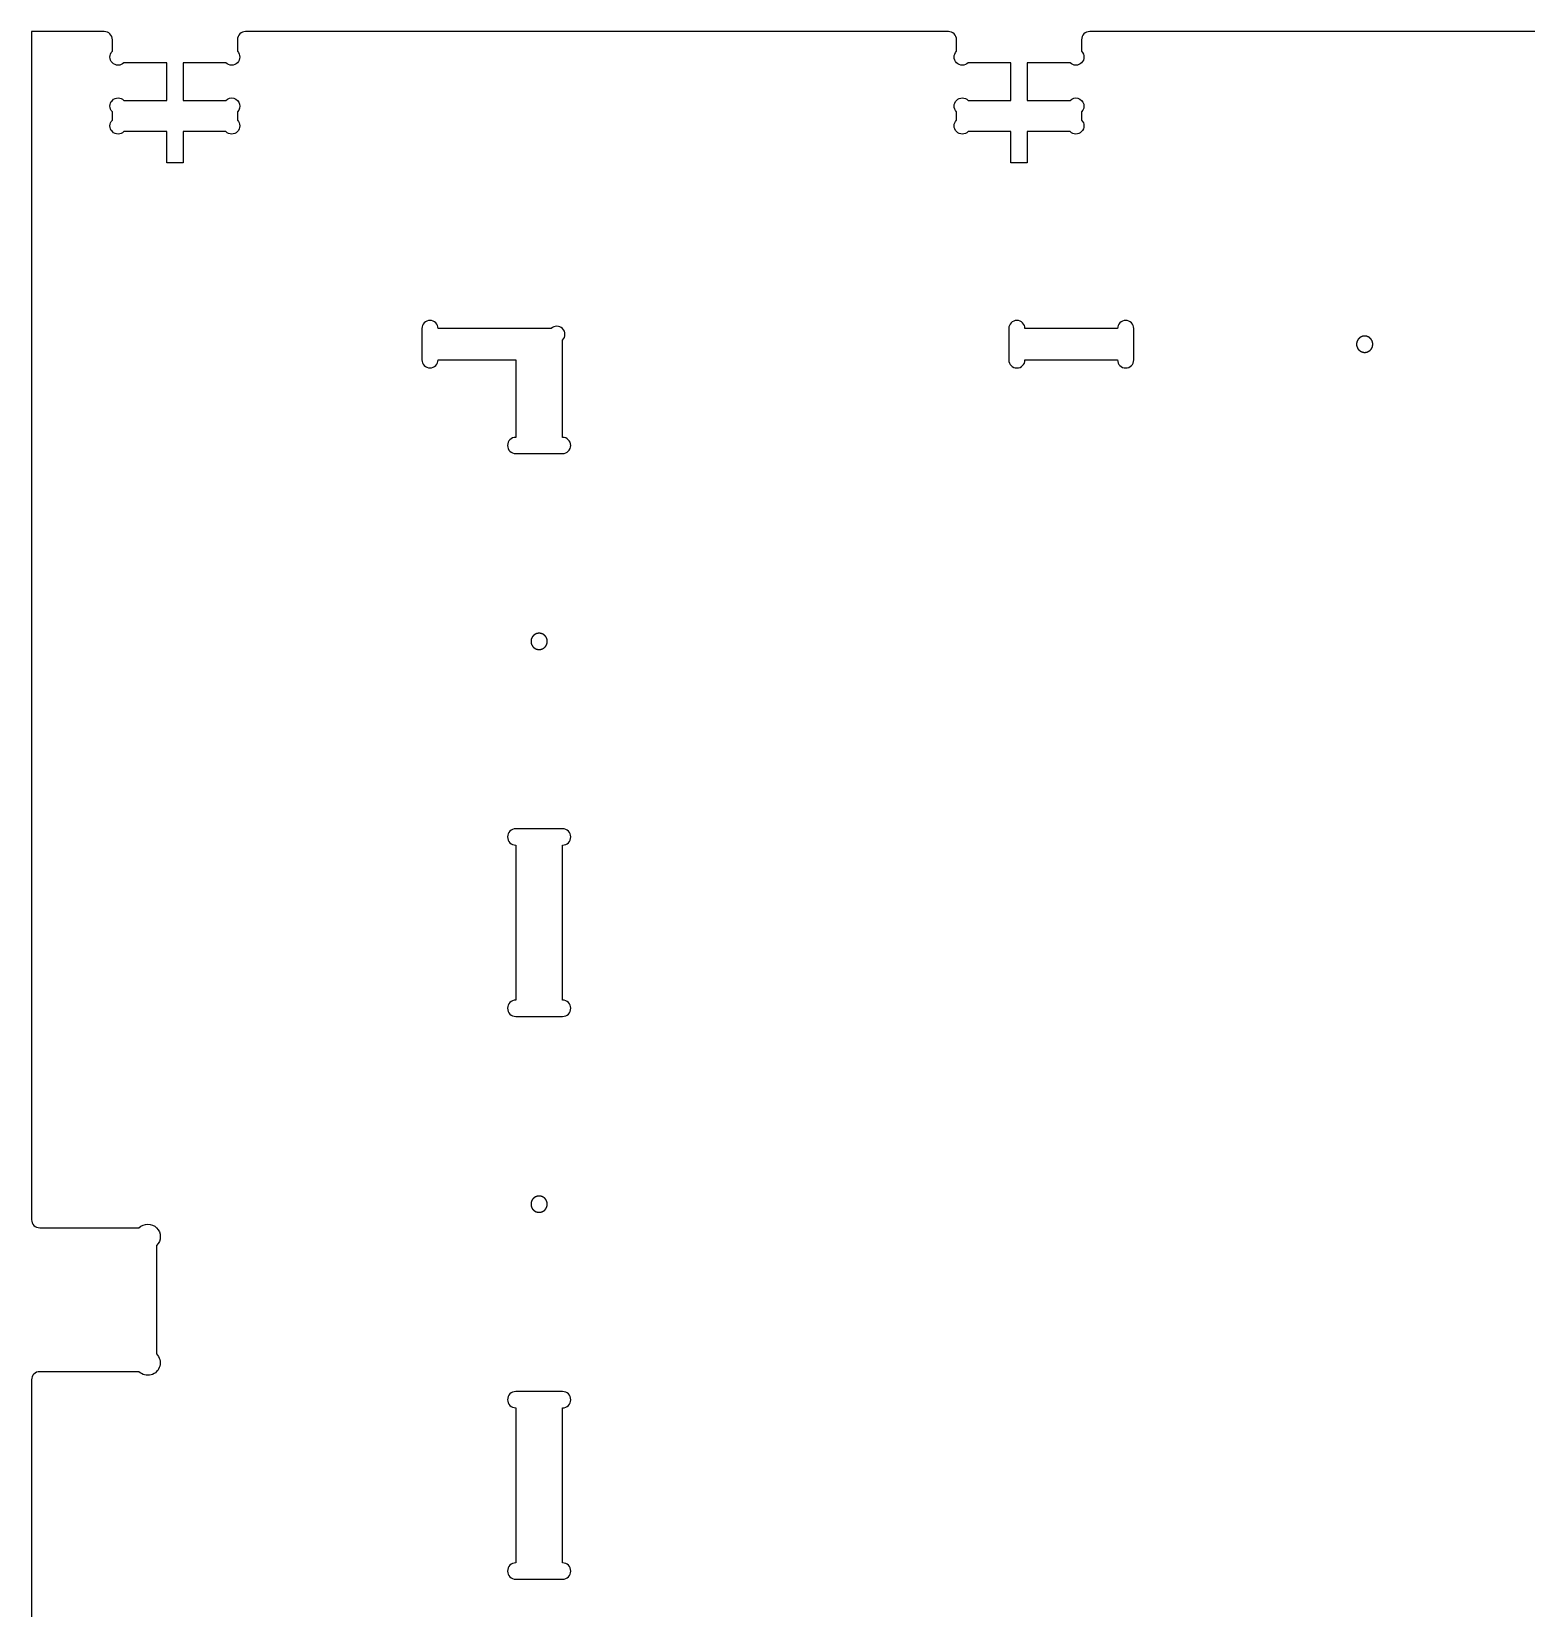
# Model space of a CAD drawing. Extents: x 2 to 157, y -41 to 47.
# Drawn here: x 1.72 to 25.63, y 22.18 to 47.39 of the extents above; entities that cross this region are included whole.
import ezdxf

# ---------------------------------------------------------------- set-up
doc = ezdxf.new("R2010")
doc.units = 0
for name, color, linetype in [('CENTER_DOOR_OPTION', 30, 'CONTINUOUS'), ('SCREW_LOCATION_MARKERS', 1, 'CONTINUOUS'), ('SOLID_ENDWALL', 18, 'CONTINUOUS')]:
    doc.layers.add(name, color=color, linetype=linetype)

msp = doc.modelspace()

# ---------------------------------------------------------------- linework, layer by layer
at = {"layer": 'CENTER_DOOR_OPTION'}
msp.add_lwpolyline([(31.384, 47.389), (18.644, 47.389, 0.414211), (18.514, 47.259), (18.514, 47.073, -1), (18.33, 46.889), (17.644, 46.889), (17.644, 46.289), (18.33, 46.289, -1), (18.514, 46.105), (18.514, 45.973, -1), (18.33, 45.789), (17.644, 45.789), (17.644, 45.289), (17.384, 45.289), (17.384, 45.789), (16.698, 45.789, -1), (16.514, 45.973), (16.514, 46.105, -1), (16.698, 46.289), (17.384, 46.289), (17.384, 46.889), (16.698, 46.889, -1), (16.514, 47.073), (16.514, 47.259, 0.414214), (16.384, 47.389), (5.144, 47.389, 0.414211), (5.014, 47.259), (5.014, 47.073, -1), (4.83, 46.889), (4.144, 46.889), (4.144, 46.289), (4.83, 46.289, -1), (5.014, 46.105), (5.014, 45.973, -1), (4.83, 45.789), (4.144, 45.789), (4.144, 45.289), (3.884, 45.289), (3.884, 45.789), (3.198, 45.789, -1), (3.014, 45.973), (3.014, 46.105, -1), (3.198, 46.289), (3.884, 46.289), (3.884, 46.889), (3.198, 46.889, -1), (3.014, 47.073), (3.014, 47.259, 0.414214), (2.884, 47.389), (1.721, 47.389), (1.722, 28.392, 0.41421), (1.852, 28.262), (3.439, 28.262, -1), (3.722, 27.979), (3.722, 27.115), (3.721, 26.245, -1), (3.439, 25.962), (1.851, 25.962, 0.414216), (1.721, 25.832), (1.721, 0.611)], format="xyb", dxfattribs=at)
msp.add_lwpolyline([(31.384, 47.389), (18.644, 47.389, 0.414211), (18.514, 47.259), (18.514, 47.073, -1), (18.33, 46.889), (17.644, 46.889), (17.644, 46.289), (18.33, 46.289, -1), (18.514, 46.105), (18.514, 45.973, -1), (18.33, 45.789), (17.644, 45.789), (17.644, 45.289), (17.384, 45.289), (17.384, 45.789), (16.698, 45.789, -1), (16.514, 45.973), (16.514, 46.105, -1), (16.698, 46.289), (17.384, 46.289), (17.384, 46.889), (16.698, 46.889, -1), (16.514, 47.073), (16.514, 47.259, 0.414214), (16.384, 47.389), (5.144, 47.389, 0.414211), (5.014, 47.259), (5.014, 47.073, -1), (4.83, 46.889), (4.144, 46.889), (4.144, 46.289), (4.83, 46.289, -1), (5.014, 46.105), (5.014, 45.973, -1), (4.83, 45.789), (4.144, 45.789), (4.144, 45.289), (3.884, 45.289), (3.884, 45.789), (3.198, 45.789, -1), (3.014, 45.973), (3.014, 46.105, -1), (3.198, 46.289), (3.884, 46.289), (3.884, 46.889), (3.198, 46.889, -1), (3.014, 47.073), (3.014, 47.259, 0.414214), (2.884, 47.389), (1.721, 47.389), (1.722, 28.392, 0.41421), (1.852, 28.262), (3.439, 28.262, -1), (3.722, 27.979), (3.722, 27.115), (3.721, 26.245, -1), (3.439, 25.962), (1.851, 25.962, 0.414216), (1.721, 25.832), (1.721, 0.611)], format="xyb", dxfattribs=at)
for points in [[(10.03, 42.64), (8.224, 42.64, 1), (7.964, 42.64), (7.964, 42.141, 1), (8.224, 42.141), (9.464, 42.14), (9.464, 40.901, 1), (9.464, 40.641), (10.214, 40.641, 1), (10.214, 40.901), (10.214, 42.456, 1)], [(17.609, 42.14), (19.089, 42.14, 1), (19.349, 42.14), (19.349, 42.64, 1), (19.089, 42.64), (17.609, 42.64, 1), (17.349, 42.64), (17.349, 42.14, 1)], [(9.464, 31.642), (10.214, 31.642, 1), (10.214, 31.903), (10.214, 34.381, 1), (10.214, 34.642), (9.464, 34.642, 1), (9.464, 34.382), (9.464, 31.902, 1)], [(9.464, 22.644), (10.214, 22.644, 1), (10.214, 22.905), (10.214, 25.383, 1), (10.214, 25.644), (9.464, 25.644, 1), (9.464, 25.384), (9.464, 22.904, 1)]]:
    msp.add_lwpolyline(points, format="xyb", close=True, dxfattribs=at)
at = {"layer": 'SCREW_LOCATION_MARKERS'}
for points in [[(23.041, 42.26), (23.043, 42.26), (23.044, 42.26), (23.046, 42.26), (23.047, 42.26), (23.049, 42.26), (23.05, 42.26), (23.052, 42.26), (23.053, 42.26), (23.055, 42.261), (23.056, 42.261), (23.057, 42.261), (23.059, 42.261), (23.06, 42.261), (23.062, 42.262), (23.064, 42.262), (23.065, 42.262), (23.067, 42.262), (23.068, 42.263), (23.07, 42.263), (23.071, 42.263), (23.073, 42.264), (23.074, 42.264), (23.076, 42.265), (23.077, 42.265), (23.079, 42.265), (23.08, 42.266), (23.082, 42.266), (23.083, 42.267), (23.085, 42.267), (23.086, 42.268), (23.088, 42.269), (23.089, 42.269), (23.091, 42.27), (23.092, 42.27), (23.094, 42.271), (23.095, 42.272), (23.097, 42.272), (23.097, 42.273), (23.098, 42.273), (23.099, 42.273), (23.1, 42.274), (23.1, 42.274), (23.101, 42.274), (23.102, 42.275), (23.103, 42.275), (23.103, 42.276), (23.104, 42.276), (23.105, 42.276), (23.105, 42.277), (23.106, 42.277), (23.107, 42.278), (23.108, 42.278), (23.108, 42.279), (23.109, 42.279), (23.11, 42.279), (23.11, 42.28), (23.111, 42.28), (23.112, 42.281), (23.112, 42.281), (23.113, 42.282), (23.114, 42.282), (23.115, 42.283), (23.115, 42.283), (23.116, 42.283), (23.117, 42.284), (23.117, 42.284), (23.118, 42.285), (23.119, 42.285), (23.119, 42.286), (23.12, 42.286), (23.121, 42.287), (23.121, 42.287), (23.122, 42.288), (23.123, 42.289), (23.123, 42.289), (23.124, 42.29), (23.125, 42.29), (23.125, 42.291), (23.126, 42.291), (23.127, 42.292), (23.127, 42.292), (23.128, 42.293), (23.128, 42.293), (23.129, 42.294), (23.13, 42.295), (23.13, 42.295), (23.131, 42.296), (23.131, 42.296), (23.132, 42.297), (23.133, 42.297), (23.133, 42.298), (23.134, 42.299), (23.134, 42.299), (23.135, 42.3), (23.136, 42.3), (23.136, 42.301), (23.137, 42.302), (23.137, 42.302), (23.138, 42.303), (23.138, 42.304), (23.139, 42.304), (23.14, 42.305), (23.14, 42.305), (23.141, 42.306), (23.141, 42.307), (23.142, 42.307), (23.142, 42.308), (23.143, 42.309), (23.143, 42.309), (23.144, 42.31), (23.144, 42.311), (23.145, 42.311), (23.145, 42.312), (23.146, 42.313), (23.146, 42.313), (23.147, 42.314), (23.147, 42.315), (23.148, 42.315), (23.148, 42.316), (23.149, 42.317), (23.149, 42.317), (23.15, 42.318), (23.15, 42.319), (23.151, 42.32), (23.151, 42.32), (23.152, 42.321), (23.152, 42.322), (23.152, 42.322), (23.153, 42.323), (23.153, 42.324), (23.154, 42.324), (23.154, 42.325), (23.154, 42.326), (23.155, 42.327), (23.155, 42.327), (23.156, 42.328), (23.156, 42.329), (23.156, 42.33), (23.157, 42.33), (23.157, 42.331), (23.158, 42.332), (23.158, 42.332), (23.158, 42.333), (23.159, 42.334), (23.159, 42.335), (23.16, 42.336), (23.16, 42.338), (23.161, 42.339), (23.162, 42.341), (23.162, 42.342), (23.163, 42.344), (23.163, 42.345), (23.164, 42.347), (23.164, 42.348), (23.165, 42.35), (23.165, 42.351), (23.166, 42.353), (23.166, 42.354), (23.167, 42.356), (23.167, 42.357), (23.168, 42.359), (23.168, 42.36), (23.168, 42.362), (23.169, 42.363), (23.169, 42.365), (23.169, 42.366), (23.169, 42.368), (23.17, 42.369), (23.17, 42.371), (23.17, 42.372), (23.17, 42.374), (23.171, 42.375), (23.171, 42.377), (23.171, 42.378), (23.171, 42.38), (23.171, 42.381), (23.171, 42.383), (23.171, 42.384), (23.171, 42.386), (23.171, 42.387), (23.171, 42.389), (23.171, 42.39), (23.171, 42.391), (23.171, 42.393), (23.171, 42.394), (23.171, 42.396), (23.171, 42.397), (23.171, 42.399), (23.171, 42.4), (23.171, 42.402), (23.171, 42.403), (23.171, 42.405), (23.17, 42.406), (23.17, 42.408), (23.17, 42.409), (23.17, 42.411), (23.169, 42.412), (23.169, 42.414), (23.169, 42.415), (23.169, 42.417), (23.168, 42.418), (23.168, 42.42), (23.168, 42.421), (23.167, 42.423), (23.167, 42.424), (23.166, 42.426), (23.166, 42.427), (23.165, 42.429), (23.165, 42.43), (23.164, 42.432), (23.164, 42.433), (23.163, 42.435), (23.163, 42.436), (23.162, 42.438), (23.162, 42.439), (23.161, 42.441), (23.16, 42.442), (23.16, 42.444), (23.159, 42.445), (23.159, 42.446), (23.158, 42.447), (23.158, 42.447), (23.158, 42.448), (23.157, 42.449), (23.157, 42.45), (23.156, 42.45), (23.156, 42.451), (23.156, 42.452), (23.155, 42.453), (23.155, 42.453), (23.154, 42.454), (23.154, 42.455), (23.154, 42.455), (23.153, 42.456), (23.153, 42.457), (23.152, 42.458), (23.152, 42.458), (23.152, 42.459), (23.151, 42.46), (23.151, 42.46), (23.15, 42.461), (23.15, 42.462), (23.149, 42.462), (23.149, 42.463), (23.148, 42.464), (23.148, 42.465), (23.147, 42.465), (23.147, 42.466), (23.146, 42.467), (23.146, 42.467), (23.145, 42.468), (23.145, 42.469), (23.144, 42.469), (23.144, 42.47), (23.143, 42.471), (23.143, 42.471), (23.142, 42.472), (23.142, 42.473), (23.141, 42.473), (23.141, 42.474), (23.14, 42.474), (23.14, 42.475), (23.139, 42.476), (23.138, 42.476), (23.138, 42.477), (23.137, 42.478), (23.137, 42.478), (23.136, 42.479), (23.136, 42.479), (23.135, 42.48), (23.134, 42.481), (23.134, 42.481), (23.133, 42.482), (23.133, 42.482), (23.132, 42.483), (23.131, 42.484), (23.131, 42.484), (23.13, 42.485), (23.13, 42.485), (23.129, 42.486), (23.128, 42.487), (23.128, 42.487), (23.127, 42.488), (23.127, 42.488), (23.126, 42.489), (23.125, 42.489), (23.125, 42.49), (23.124, 42.49), (23.123, 42.491), (23.123, 42.491), (23.122, 42.492), (23.121, 42.492), (23.121, 42.493), (23.12, 42.493), (23.119, 42.494), (23.119, 42.494), (23.118, 42.495), (23.117, 42.495), (23.117, 42.496), (23.116, 42.496), (23.115, 42.497), (23.115, 42.497), (23.114, 42.498), (23.113, 42.498), (23.112, 42.499), (23.112, 42.499), (23.111, 42.5), (23.11, 42.5), (23.11, 42.501), (23.109, 42.501), (23.108, 42.501), (23.108, 42.502), (23.107, 42.502), (23.106, 42.503), (23.105, 42.503), (23.105, 42.503), (23.104, 42.504), (23.103, 42.504), (23.103, 42.505), (23.102, 42.505), (23.101, 42.505), (23.1, 42.506), (23.1, 42.506), (23.099, 42.507), (23.098, 42.507), (23.097, 42.507), (23.097, 42.508), (23.095, 42.508), (23.094, 42.509), (23.092, 42.51), (23.091, 42.51), (23.089, 42.511), (23.088, 42.511), (23.086, 42.512), (23.085, 42.513), (23.083, 42.513), (23.082, 42.514), (23.08, 42.514), (23.079, 42.515), (23.077, 42.515), (23.076, 42.515), (23.074, 42.516), (23.073, 42.516), (23.071, 42.517), (23.07, 42.517), (23.068, 42.517), (23.067, 42.518), (23.065, 42.518), (23.064, 42.518), (23.062, 42.518), (23.06, 42.519), (23.059, 42.519), (23.057, 42.519), (23.056, 42.519), (23.055, 42.519), (23.053, 42.519), (23.052, 42.52), (23.05, 42.52), (23.049, 42.52), (23.047, 42.52), (23.046, 42.52), (23.044, 42.52), (23.043, 42.52), (23.041, 42.52), (23.04, 42.52), (23.038, 42.52), (23.037, 42.52), (23.036, 42.52), (23.034, 42.52), (23.033, 42.52), (23.031, 42.52), (23.03, 42.519), (23.028, 42.519), (23.027, 42.519), (23.025, 42.519), (23.024, 42.519), (23.022, 42.519), (23.021, 42.518), (23.019, 42.518), (23.018, 42.518), (23.016, 42.518), (23.015, 42.517), (23.013, 42.517), (23.012, 42.517), (23.01, 42.516), (23.009, 42.516), (23.007, 42.515), (23.006, 42.515), (23.004, 42.515), (23.003, 42.514), (23.001, 42.514), (23, 42.513), (22.998, 42.513), (22.997, 42.512), (22.995, 42.511), (22.994, 42.511), (22.992, 42.51), (22.991, 42.51), (22.989, 42.509), (22.988, 42.508), (22.986, 42.508), (22.985, 42.507), (22.985, 42.507), (22.984, 42.507), (22.983, 42.506), (22.982, 42.506), (22.982, 42.505), (22.981, 42.505), (22.98, 42.505), (22.979, 42.504), (22.979, 42.504), (22.978, 42.503), (22.977, 42.503), (22.977, 42.503), (22.976, 42.502), (22.975, 42.502), (22.974, 42.501), (22.974, 42.501), (22.973, 42.501), (22.972, 42.5), (22.972, 42.5), (22.971, 42.499), (22.97, 42.499), (22.97, 42.498), (22.969, 42.498), (22.968, 42.497), (22.967, 42.497), (22.967, 42.496), (22.966, 42.496), (22.965, 42.495), (22.965, 42.495), (22.964, 42.494), (22.963, 42.494), (22.963, 42.493), (22.962, 42.493), (22.961, 42.492), (22.961, 42.492), (22.96, 42.491), (22.959, 42.491), (22.959, 42.49), (22.958, 42.49), (22.957, 42.489), (22.957, 42.489), (22.956, 42.488), (22.956, 42.488), (22.955, 42.487), (22.954, 42.487), (22.954, 42.486), (22.953, 42.485), (22.952, 42.485), (22.952, 42.484), (22.951, 42.484), (22.951, 42.483), (22.95, 42.482), (22.949, 42.482), (22.949, 42.481), (22.948, 42.481), (22.948, 42.48), (22.947, 42.479), (22.947, 42.479), (22.946, 42.478), (22.945, 42.478), (22.945, 42.477), (22.944, 42.476), (22.944, 42.476), (22.943, 42.475), (22.943, 42.474), (22.942, 42.474), (22.941, 42.473), (22.941, 42.473), (22.94, 42.472), (22.94, 42.471), (22.939, 42.471), (22.939, 42.47), (22.938, 42.469), (22.938, 42.469), (22.937, 42.468), (22.937, 42.467), (22.936, 42.467), (22.936, 42.466), (22.935, 42.465), (22.935, 42.465), (22.934, 42.464), (22.934, 42.463), (22.933, 42.462), (22.933, 42.462), (22.933, 42.461), (22.932, 42.46), (22.932, 42.46), (22.931, 42.459), (22.931, 42.458), (22.93, 42.458), (22.93, 42.457), (22.929, 42.456), (22.929, 42.455), (22.929, 42.455), (22.928, 42.454), (22.928, 42.453), (22.927, 42.453), (22.927, 42.452), (22.927, 42.451), (22.926, 42.45), (22.926, 42.45), (22.926, 42.449), (22.925, 42.448), (22.925, 42.447), (22.924, 42.447), (22.924, 42.446), (22.924, 42.445), (22.923, 42.444), (22.922, 42.442), (22.922, 42.441), (22.921, 42.439), (22.92, 42.438), (22.92, 42.436), (22.919, 42.435), (22.919, 42.433), (22.918, 42.432), (22.918, 42.43), (22.917, 42.429), (22.917, 42.427), (22.916, 42.426), (22.916, 42.424), (22.916, 42.423), (22.915, 42.421), (22.915, 42.42), (22.914, 42.418), (22.914, 42.417), (22.914, 42.415), (22.914, 42.414), (22.913, 42.412), (22.913, 42.411), (22.913, 42.409), (22.913, 42.408), (22.912, 42.406), (22.912, 42.405), (22.912, 42.403), (22.912, 42.402), (22.912, 42.4), (22.912, 42.399), (22.912, 42.397), (22.911, 42.396), (22.911, 42.394), (22.911, 42.393), (22.911, 42.391), (22.911, 42.39), (22.911, 42.389), (22.911, 42.387), (22.911, 42.386), (22.911, 42.384), (22.912, 42.383), (22.912, 42.381), (22.912, 42.38), (22.912, 42.378), (22.912, 42.377), (22.912, 42.375), (22.912, 42.374), (22.913, 42.372), (22.913, 42.371), (22.913, 42.369), (22.913, 42.368), (22.914, 42.366), (22.914, 42.365), (22.914, 42.363), (22.914, 42.362), (22.915, 42.36), (22.915, 42.359), (22.916, 42.357), (22.916, 42.356), (22.916, 42.354), (22.917, 42.353), (22.917, 42.351), (22.918, 42.35), (22.918, 42.348), (22.919, 42.347), (22.919, 42.345), (22.92, 42.344), (22.92, 42.342), (22.921, 42.341), (22.922, 42.339), (22.922, 42.338), (22.923, 42.336), (22.924, 42.335), (22.924, 42.334), (22.924, 42.333), (22.925, 42.332), (22.925, 42.332), (22.926, 42.331), (22.926, 42.33), (22.926, 42.33), (22.927, 42.329), (22.927, 42.328), (22.927, 42.327), (22.928, 42.327), (22.928, 42.326), (22.929, 42.325), (22.929, 42.324), (22.929, 42.324), (22.93, 42.323), (22.93, 42.322), (22.931, 42.322), (22.931, 42.321), (22.932, 42.32), (22.932, 42.32), (22.933, 42.319), (22.933, 42.318), (22.933, 42.317), (22.934, 42.317), (22.934, 42.316), (22.935, 42.315), (22.935, 42.315), (22.936, 42.314), (22.936, 42.313), (22.937, 42.313), (22.937, 42.312), (22.938, 42.311), (22.938, 42.311), (22.939, 42.31), (22.939, 42.309), (22.94, 42.309), (22.94, 42.308), (22.941, 42.307), (22.941, 42.307), (22.942, 42.306), (22.943, 42.305), (22.943, 42.305), (22.944, 42.304), (22.944, 42.304), (22.945, 42.303), (22.945, 42.302), (22.946, 42.302), (22.947, 42.301), (22.947, 42.3), (22.948, 42.3), (22.948, 42.299), (22.949, 42.299), (22.949, 42.298), (22.95, 42.297), (22.951, 42.297), (22.951, 42.296), (22.952, 42.296), (22.952, 42.295), (22.953, 42.295), (22.954, 42.294), (22.954, 42.293), (22.955, 42.293), (22.956, 42.292), (22.956, 42.292), (22.957, 42.291), (22.957, 42.291), (22.958, 42.29), (22.959, 42.29), (22.959, 42.289), (22.96, 42.289), (22.961, 42.288), (22.961, 42.287), (22.962, 42.287), (22.963, 42.286), (22.963, 42.286), (22.964, 42.285), (22.965, 42.285), (22.965, 42.284), (22.966, 42.284), (22.967, 42.283), (22.967, 42.283), (22.968, 42.283), (22.969, 42.282), (22.97, 42.282), (22.97, 42.281), (22.971, 42.281), (22.972, 42.28), (22.972, 42.28), (22.973, 42.279), (22.974, 42.279), (22.974, 42.279), (22.975, 42.278), (22.976, 42.278), (22.977, 42.277), (22.977, 42.277), (22.978, 42.276), (22.979, 42.276), (22.979, 42.276), (22.98, 42.275), (22.981, 42.275), (22.982, 42.274), (22.982, 42.274), (22.983, 42.274), (22.984, 42.273), (22.985, 42.273), (22.985, 42.273), (22.986, 42.272), (22.988, 42.272), (22.989, 42.271), (22.991, 42.27), (22.992, 42.27), (22.994, 42.269), (22.995, 42.269), (22.997, 42.268), (22.998, 42.267), (23, 42.267), (23.001, 42.266), (23.003, 42.266), (23.004, 42.265), (23.006, 42.265), (23.007, 42.265), (23.009, 42.264), (23.01, 42.264), (23.012, 42.263), (23.013, 42.263), (23.015, 42.263), (23.016, 42.262), (23.018, 42.262), (23.019, 42.262), (23.021, 42.262), (23.022, 42.261), (23.024, 42.261), (23.025, 42.261), (23.027, 42.261), (23.028, 42.261), (23.03, 42.26), (23.031, 42.26), (23.033, 42.26), (23.034, 42.26), (23.036, 42.26), (23.037, 42.26), (23.038, 42.26), (23.04, 42.26)], [(9.839, 37.508), (9.84, 37.508), (9.842, 37.508), (9.843, 37.508), (9.845, 37.508), (9.846, 37.509), (9.848, 37.509), (9.849, 37.509), (9.851, 37.509), (9.852, 37.509), (9.853, 37.509), (9.855, 37.509), (9.856, 37.51), (9.858, 37.51), (9.859, 37.51), (9.861, 37.51), (9.862, 37.511), (9.864, 37.511), (9.866, 37.511), (9.867, 37.511), (9.869, 37.512), (9.87, 37.512), (9.872, 37.513), (9.873, 37.513), (9.875, 37.513), (9.876, 37.514), (9.878, 37.514), (9.879, 37.515), (9.881, 37.515), (9.882, 37.516), (9.884, 37.516), (9.885, 37.517), (9.887, 37.517), (9.888, 37.518), (9.89, 37.519), (9.891, 37.519), (9.893, 37.52), (9.894, 37.521), (9.895, 37.521), (9.896, 37.521), (9.896, 37.522), (9.897, 37.522), (9.898, 37.522), (9.899, 37.523), (9.899, 37.523), (9.9, 37.524), (9.901, 37.524), (9.901, 37.524), (9.902, 37.525), (9.903, 37.525), (9.904, 37.526), (9.904, 37.526), (9.905, 37.526), (9.906, 37.527), (9.906, 37.527), (9.907, 37.528), (9.908, 37.528), (9.909, 37.529), (9.909, 37.529), (9.91, 37.53), (9.911, 37.53), (9.911, 37.53), (9.912, 37.531), (9.913, 37.531), (9.913, 37.532), (9.914, 37.532), (9.915, 37.533), (9.915, 37.533), (9.916, 37.534), (9.917, 37.534), (9.917, 37.535), (9.918, 37.535), (9.919, 37.536), (9.919, 37.536), (9.92, 37.537), (9.921, 37.537), (9.921, 37.538), (9.922, 37.538), (9.923, 37.539), (9.923, 37.54), (9.924, 37.54), (9.925, 37.541), (9.925, 37.541), (9.926, 37.542), (9.926, 37.542), (9.927, 37.543), (9.928, 37.544), (9.928, 37.544), (9.929, 37.545), (9.93, 37.545), (9.93, 37.546), (9.931, 37.546), (9.931, 37.547), (9.932, 37.548), (9.933, 37.548), (9.933, 37.549), (9.934, 37.549), (9.934, 37.55), (9.935, 37.551), (9.935, 37.551), (9.936, 37.552), (9.937, 37.553), (9.937, 37.553), (9.938, 37.554), (9.938, 37.554), (9.939, 37.555), (9.939, 37.556), (9.94, 37.556), (9.94, 37.557), (9.941, 37.558), (9.941, 37.558), (9.942, 37.559), (9.942, 37.56), (9.943, 37.56), (9.943, 37.561), (9.944, 37.562), (9.944, 37.562), (9.945, 37.563), (9.945, 37.564), (9.946, 37.564), (9.946, 37.565), (9.947, 37.566), (9.947, 37.567), (9.948, 37.567), (9.948, 37.568), (9.949, 37.569), (9.949, 37.569), (9.949, 37.57), (9.95, 37.571), (9.95, 37.571), (9.951, 37.572), (9.951, 37.573), (9.952, 37.574), (9.952, 37.574), (9.952, 37.575), (9.953, 37.576), (9.953, 37.576), (9.954, 37.577), (9.954, 37.578), (9.954, 37.579), (9.955, 37.579), (9.955, 37.58), (9.955, 37.581), (9.956, 37.582), (9.956, 37.582), (9.956, 37.583), (9.957, 37.585), (9.958, 37.586), (9.958, 37.588), (9.959, 37.589), (9.96, 37.59), (9.96, 37.592), (9.961, 37.594), (9.961, 37.595), (9.962, 37.597), (9.962, 37.598), (9.963, 37.6), (9.963, 37.601), (9.964, 37.603), (9.964, 37.604), (9.965, 37.606), (9.965, 37.607), (9.965, 37.609), (9.966, 37.61), (9.966, 37.612), (9.966, 37.613), (9.967, 37.615), (9.967, 37.616), (9.967, 37.618), (9.967, 37.619), (9.968, 37.621), (9.968, 37.622), (9.968, 37.624), (9.968, 37.625), (9.968, 37.627), (9.968, 37.628), (9.969, 37.63), (9.969, 37.631), (9.969, 37.633), (9.969, 37.634), (9.969, 37.635), (9.969, 37.637), (9.969, 37.638), (9.969, 37.64), (9.969, 37.641), (9.969, 37.643), (9.969, 37.644), (9.969, 37.646), (9.969, 37.647), (9.968, 37.649), (9.968, 37.65), (9.968, 37.652), (9.968, 37.653), (9.968, 37.654), (9.968, 37.656), (9.967, 37.657), (9.967, 37.659), (9.967, 37.66), (9.967, 37.662), (9.966, 37.664), (9.966, 37.665), (9.966, 37.667), (9.965, 37.668), (9.965, 37.67), (9.965, 37.671), (9.964, 37.673), (9.964, 37.674), (9.963, 37.676), (9.963, 37.677), (9.962, 37.679), (9.962, 37.68), (9.961, 37.682), (9.961, 37.683), (9.96, 37.685), (9.96, 37.686), (9.959, 37.688), (9.958, 37.689), (9.958, 37.691), (9.957, 37.692), (9.956, 37.694), (9.956, 37.694), (9.956, 37.695), (9.955, 37.696), (9.955, 37.697), (9.955, 37.697), (9.954, 37.698), (9.954, 37.699), (9.954, 37.7), (9.953, 37.7), (9.953, 37.701), (9.952, 37.702), (9.952, 37.702), (9.952, 37.703), (9.951, 37.704), (9.951, 37.705), (9.95, 37.705), (9.95, 37.706), (9.949, 37.707), (9.949, 37.707), (9.949, 37.708), (9.948, 37.709), (9.948, 37.709), (9.947, 37.71), (9.947, 37.711), (9.946, 37.712), (9.946, 37.712), (9.945, 37.713), (9.945, 37.714), (9.944, 37.714), (9.944, 37.715), (9.943, 37.716), (9.943, 37.716), (9.942, 37.717), (9.942, 37.718), (9.941, 37.718), (9.941, 37.719), (9.94, 37.72), (9.94, 37.72), (9.939, 37.721), (9.939, 37.722), (9.938, 37.722), (9.938, 37.723), (9.937, 37.724), (9.937, 37.724), (9.936, 37.725), (9.935, 37.725), (9.935, 37.726), (9.934, 37.727), (9.934, 37.727), (9.933, 37.728), (9.933, 37.728), (9.932, 37.729), (9.931, 37.73), (9.931, 37.73), (9.93, 37.731), (9.93, 37.731), (9.929, 37.732), (9.928, 37.733), (9.928, 37.733), (9.927, 37.734), (9.926, 37.734), (9.926, 37.735), (9.925, 37.735), (9.925, 37.736), (9.924, 37.737), (9.923, 37.737), (9.923, 37.738), (9.922, 37.738), (9.921, 37.739), (9.921, 37.739), (9.92, 37.74), (9.919, 37.74), (9.919, 37.741), (9.918, 37.741), (9.917, 37.742), (9.917, 37.742), (9.916, 37.743), (9.915, 37.743), (9.915, 37.744), (9.914, 37.744), (9.913, 37.745), (9.913, 37.745), (9.912, 37.746), (9.911, 37.746), (9.911, 37.747), (9.91, 37.747), (9.909, 37.748), (9.909, 37.748), (9.908, 37.749), (9.907, 37.749), (9.906, 37.749), (9.906, 37.75), (9.905, 37.75), (9.904, 37.751), (9.904, 37.751), (9.903, 37.751), (9.902, 37.752), (9.901, 37.752), (9.901, 37.753), (9.9, 37.753), (9.899, 37.753), (9.899, 37.754), (9.898, 37.754), (9.897, 37.755), (9.896, 37.755), (9.896, 37.755), (9.895, 37.756), (9.894, 37.756), (9.893, 37.757), (9.891, 37.757), (9.89, 37.758), (9.888, 37.759), (9.887, 37.759), (9.885, 37.76), (9.884, 37.76), (9.882, 37.761), (9.881, 37.761), (9.879, 37.762), (9.878, 37.762), (9.876, 37.763), (9.875, 37.763), (9.873, 37.764), (9.872, 37.764), (9.87, 37.765), (9.869, 37.765), (9.867, 37.765), (9.866, 37.766), (9.864, 37.766), (9.862, 37.766), (9.861, 37.766), (9.859, 37.767), (9.858, 37.767), (9.856, 37.767), (9.855, 37.767), (9.853, 37.768), (9.852, 37.768), (9.851, 37.768), (9.849, 37.768), (9.848, 37.768), (9.846, 37.768), (9.845, 37.768), (9.843, 37.768), (9.842, 37.768), (9.84, 37.768), (9.839, 37.768), (9.837, 37.768), (9.836, 37.768), (9.834, 37.768), (9.833, 37.768), (9.832, 37.768), (9.83, 37.768), (9.829, 37.768), (9.827, 37.768), (9.826, 37.768), (9.824, 37.768), (9.823, 37.767), (9.821, 37.767), (9.82, 37.767), (9.818, 37.767), (9.817, 37.766), (9.815, 37.766), (9.814, 37.766), (9.812, 37.766), (9.811, 37.765), (9.809, 37.765), (9.808, 37.765), (9.806, 37.764), (9.805, 37.764), (9.803, 37.763), (9.802, 37.763), (9.8, 37.762), (9.799, 37.762), (9.797, 37.761), (9.795, 37.761), (9.794, 37.76), (9.792, 37.76), (9.791, 37.759), (9.789, 37.759), (9.788, 37.758), (9.786, 37.757), (9.785, 37.757), (9.784, 37.756), (9.783, 37.756), (9.782, 37.755), (9.781, 37.755), (9.781, 37.755), (9.78, 37.754), (9.779, 37.754), (9.778, 37.753), (9.778, 37.753), (9.777, 37.753), (9.776, 37.752), (9.775, 37.752), (9.775, 37.751), (9.774, 37.751), (9.773, 37.751), (9.773, 37.75), (9.772, 37.75), (9.771, 37.749), (9.771, 37.749), (9.77, 37.749), (9.769, 37.748), (9.768, 37.748), (9.768, 37.747), (9.767, 37.747), (9.766, 37.746), (9.766, 37.746), (9.765, 37.745), (9.764, 37.745), (9.764, 37.744), (9.763, 37.744), (9.762, 37.743), (9.762, 37.743), (9.761, 37.742), (9.76, 37.742), (9.76, 37.741), (9.759, 37.741), (9.758, 37.74), (9.758, 37.74), (9.757, 37.739), (9.756, 37.739), (9.756, 37.738), (9.755, 37.738), (9.754, 37.737), (9.754, 37.737), (9.753, 37.736), (9.752, 37.735), (9.752, 37.735), (9.751, 37.734), (9.751, 37.734), (9.75, 37.733), (9.749, 37.733), (9.749, 37.732), (9.748, 37.731), (9.748, 37.731), (9.747, 37.73), (9.746, 37.73), (9.746, 37.729), (9.745, 37.728), (9.745, 37.728), (9.744, 37.727), (9.743, 37.727), (9.743, 37.726), (9.742, 37.725), (9.742, 37.725), (9.741, 37.724), (9.741, 37.724), (9.74, 37.723), (9.74, 37.722), (9.739, 37.722), (9.738, 37.721), (9.738, 37.72), (9.737, 37.72), (9.737, 37.719), (9.736, 37.718), (9.736, 37.718), (9.735, 37.717), (9.735, 37.716), (9.734, 37.716), (9.734, 37.715), (9.733, 37.714), (9.733, 37.714), (9.732, 37.713), (9.732, 37.712), (9.731, 37.712), (9.731, 37.711), (9.73, 37.71), (9.73, 37.709), (9.73, 37.709), (9.729, 37.708), (9.729, 37.707), (9.728, 37.707), (9.728, 37.706), (9.727, 37.705), (9.727, 37.705), (9.727, 37.704), (9.726, 37.703), (9.726, 37.702), (9.725, 37.702), (9.725, 37.701), (9.725, 37.7), (9.724, 37.7), (9.724, 37.699), (9.723, 37.698), (9.723, 37.697), (9.723, 37.697), (9.722, 37.696), (9.722, 37.695), (9.722, 37.694), (9.721, 37.694), (9.72, 37.692), (9.72, 37.691), (9.719, 37.689), (9.719, 37.688), (9.718, 37.686), (9.717, 37.685), (9.717, 37.683), (9.716, 37.682), (9.716, 37.68), (9.715, 37.679), (9.715, 37.677), (9.714, 37.676), (9.714, 37.674), (9.713, 37.673), (9.713, 37.671), (9.713, 37.67), (9.712, 37.668), (9.712, 37.667), (9.712, 37.665), (9.711, 37.664), (9.711, 37.662), (9.711, 37.66), (9.71, 37.659), (9.71, 37.657), (9.71, 37.656), (9.71, 37.654), (9.71, 37.653), (9.71, 37.652), (9.709, 37.65), (9.709, 37.649), (9.709, 37.647), (9.709, 37.646), (9.709, 37.644), (9.709, 37.643), (9.709, 37.641), (9.709, 37.64), (9.709, 37.638), (9.709, 37.637), (9.709, 37.635), (9.709, 37.634), (9.709, 37.633), (9.709, 37.631), (9.709, 37.63), (9.709, 37.628), (9.709, 37.627), (9.71, 37.625), (9.71, 37.624), (9.71, 37.622), (9.71, 37.621), (9.71, 37.619), (9.71, 37.618), (9.711, 37.616), (9.711, 37.615), (9.711, 37.613), (9.712, 37.612), (9.712, 37.61), (9.712, 37.609), (9.713, 37.607), (9.713, 37.606), (9.713, 37.604), (9.714, 37.603), (9.714, 37.601), (9.715, 37.6), (9.715, 37.598), (9.716, 37.597), (9.716, 37.595), (9.717, 37.594), (9.717, 37.592), (9.718, 37.59), (9.719, 37.589), (9.719, 37.588), (9.72, 37.586), (9.72, 37.585), (9.721, 37.583), (9.722, 37.582), (9.722, 37.582), (9.722, 37.581), (9.723, 37.58), (9.723, 37.579), (9.723, 37.579), (9.724, 37.578), (9.724, 37.577), (9.725, 37.576), (9.725, 37.576), (9.725, 37.575), (9.726, 37.574), (9.726, 37.574), (9.727, 37.573), (9.727, 37.572), (9.727, 37.571), (9.728, 37.571), (9.728, 37.57), (9.729, 37.569), (9.729, 37.569), (9.73, 37.568), (9.73, 37.567), (9.73, 37.567), (9.731, 37.566), (9.731, 37.565), (9.732, 37.564), (9.732, 37.564), (9.733, 37.563), (9.733, 37.562), (9.734, 37.562), (9.734, 37.561), (9.735, 37.56), (9.735, 37.56), (9.736, 37.559), (9.736, 37.558), (9.737, 37.558), (9.737, 37.557), (9.738, 37.556), (9.738, 37.556), (9.739, 37.555), (9.74, 37.554), (9.74, 37.554), (9.741, 37.553), (9.741, 37.553), (9.742, 37.552), (9.742, 37.551), (9.743, 37.551), (9.743, 37.55), (9.744, 37.549), (9.745, 37.549), (9.745, 37.548), (9.746, 37.548), (9.746, 37.547), (9.747, 37.546), (9.748, 37.546), (9.748, 37.545), (9.749, 37.545), (9.749, 37.544), (9.75, 37.544), (9.751, 37.543), (9.751, 37.542), (9.752, 37.542), (9.752, 37.541), (9.753, 37.541), (9.754, 37.54), (9.754, 37.54), (9.755, 37.539), (9.756, 37.538), (9.756, 37.538), (9.757, 37.537), (9.758, 37.537), (9.758, 37.536), (9.759, 37.536), (9.76, 37.535), (9.76, 37.535), (9.761, 37.534), (9.762, 37.534), (9.762, 37.533), (9.763, 37.533), (9.764, 37.532), (9.764, 37.532), (9.765, 37.531), (9.766, 37.531), (9.766, 37.53), (9.767, 37.53), (9.768, 37.53), (9.768, 37.529), (9.769, 37.529), (9.77, 37.528), (9.771, 37.528), (9.771, 37.527), (9.772, 37.527), (9.773, 37.526), (9.773, 37.526), (9.774, 37.526), (9.775, 37.525), (9.775, 37.525), (9.776, 37.524), (9.777, 37.524), (9.778, 37.524), (9.778, 37.523), (9.779, 37.523), (9.78, 37.522), (9.781, 37.522), (9.781, 37.522), (9.782, 37.521), (9.783, 37.521), (9.784, 37.521), (9.785, 37.52), (9.786, 37.519), (9.788, 37.519), (9.789, 37.518), (9.791, 37.517), (9.792, 37.517), (9.794, 37.516), (9.795, 37.516), (9.797, 37.515), (9.799, 37.515), (9.8, 37.514), (9.802, 37.514), (9.803, 37.513), (9.805, 37.513), (9.806, 37.513), (9.808, 37.512), (9.809, 37.512), (9.811, 37.511), (9.812, 37.511), (9.814, 37.511), (9.815, 37.511), (9.817, 37.51), (9.818, 37.51), (9.82, 37.51), (9.821, 37.51), (9.823, 37.509), (9.824, 37.509), (9.826, 37.509), (9.827, 37.509), (9.829, 37.509), (9.83, 37.509), (9.832, 37.509), (9.833, 37.508), (9.834, 37.508), (9.836, 37.508), (9.837, 37.508)], [(9.839, 28.51), (9.84, 28.51), (9.842, 28.51), (9.843, 28.51), (9.845, 28.51), (9.846, 28.51), (9.848, 28.51), (9.849, 28.51), (9.851, 28.511), (9.852, 28.511), (9.853, 28.511), (9.855, 28.511), (9.856, 28.511), (9.858, 28.511), (9.859, 28.512), (9.861, 28.512), (9.862, 28.512), (9.864, 28.512), (9.866, 28.513), (9.867, 28.513), (9.869, 28.513), (9.87, 28.514), (9.872, 28.514), (9.873, 28.515), (9.875, 28.515), (9.876, 28.515), (9.878, 28.516), (9.879, 28.516), (9.881, 28.517), (9.882, 28.517), (9.884, 28.518), (9.885, 28.519), (9.887, 28.519), (9.888, 28.52), (9.89, 28.52), (9.891, 28.521), (9.893, 28.522), (9.894, 28.522), (9.895, 28.523), (9.896, 28.523), (9.896, 28.523), (9.897, 28.524), (9.898, 28.524), (9.899, 28.525), (9.899, 28.525), (9.9, 28.525), (9.901, 28.526), (9.901, 28.526), (9.902, 28.526), (9.903, 28.527), (9.904, 28.527), (9.904, 28.528), (9.905, 28.528), (9.906, 28.529), (9.906, 28.529), (9.907, 28.529), (9.908, 28.53), (9.909, 28.53), (9.909, 28.531), (9.91, 28.531), (9.911, 28.532), (9.911, 28.532), (9.912, 28.533), (9.913, 28.533), (9.913, 28.534), (9.914, 28.534), (9.915, 28.535), (9.915, 28.535), (9.916, 28.535), (9.917, 28.536), (9.917, 28.536), (9.918, 28.537), (9.919, 28.538), (9.919, 28.538), (9.92, 28.539), (9.921, 28.539), (9.921, 28.54), (9.922, 28.54), (9.923, 28.541), (9.923, 28.541), (9.924, 28.542), (9.925, 28.542), (9.925, 28.543), (9.926, 28.543), (9.926, 28.544), (9.927, 28.545), (9.928, 28.545), (9.928, 28.546), (9.929, 28.546), (9.93, 28.547), (9.93, 28.547), (9.931, 28.548), (9.931, 28.549), (9.932, 28.549), (9.933, 28.55), (9.933, 28.55), (9.934, 28.551), (9.934, 28.552), (9.935, 28.552), (9.935, 28.553), (9.936, 28.554), (9.937, 28.554), (9.937, 28.555), (9.938, 28.555), (9.938, 28.556), (9.939, 28.557), (9.939, 28.557), (9.94, 28.558), (9.94, 28.559), (9.941, 28.559), (9.941, 28.56), (9.942, 28.561), (9.942, 28.561), (9.943, 28.562), (9.943, 28.563), (9.944, 28.563), (9.944, 28.564), (9.945, 28.565), (9.945, 28.565), (9.946, 28.566), (9.946, 28.567), (9.947, 28.567), (9.947, 28.568), (9.948, 28.569), (9.948, 28.57), (9.949, 28.57), (9.949, 28.571), (9.949, 28.572), (9.95, 28.572), (9.95, 28.573), (9.951, 28.574), (9.951, 28.575), (9.952, 28.575), (9.952, 28.576), (9.952, 28.577), (9.953, 28.577), (9.953, 28.578), (9.954, 28.579), (9.954, 28.58), (9.954, 28.58), (9.955, 28.581), (9.955, 28.582), (9.955, 28.582), (9.956, 28.583), (9.956, 28.584), (9.956, 28.585), (9.957, 28.586), (9.958, 28.588), (9.958, 28.589), (9.959, 28.591), (9.96, 28.592), (9.96, 28.594), (9.961, 28.595), (9.961, 28.597), (9.962, 28.598), (9.962, 28.6), (9.963, 28.601), (9.963, 28.603), (9.964, 28.604), (9.964, 28.606), (9.965, 28.607), (9.965, 28.609), (9.965, 28.61), (9.966, 28.612), (9.966, 28.613), (9.966, 28.615), (9.967, 28.616), (9.967, 28.618), (9.967, 28.619), (9.967, 28.621), (9.968, 28.622), (9.968, 28.624), (9.968, 28.625), (9.968, 28.627), (9.968, 28.628), (9.968, 28.63), (9.969, 28.631), (9.969, 28.633), (9.969, 28.634), (9.969, 28.636), (9.969, 28.637), (9.969, 28.639), (9.969, 28.64), (9.969, 28.641), (9.969, 28.643), (9.969, 28.644), (9.969, 28.646), (9.969, 28.647), (9.969, 28.649), (9.968, 28.65), (9.968, 28.652), (9.968, 28.653), (9.968, 28.655), (9.968, 28.656), (9.968, 28.658), (9.967, 28.659), (9.967, 28.661), (9.967, 28.662), (9.967, 28.664), (9.966, 28.665), (9.966, 28.667), (9.966, 28.668), (9.965, 28.67), (9.965, 28.671), (9.965, 28.673), (9.964, 28.674), (9.964, 28.676), (9.963, 28.677), (9.963, 28.679), (9.962, 28.68), (9.962, 28.682), (9.961, 28.683), (9.961, 28.685), (9.96, 28.686), (9.96, 28.688), (9.959, 28.689), (9.958, 28.691), (9.958, 28.692), (9.957, 28.694), (9.956, 28.695), (9.956, 28.696), (9.956, 28.697), (9.955, 28.698), (9.955, 28.698), (9.955, 28.699), (9.954, 28.7), (9.954, 28.7), (9.954, 28.701), (9.953, 28.702), (9.953, 28.703), (9.952, 28.703), (9.952, 28.704), (9.952, 28.705), (9.951, 28.705), (9.951, 28.706), (9.95, 28.707), (9.95, 28.708), (9.949, 28.708), (9.949, 28.709), (9.949, 28.71), (9.948, 28.71), (9.948, 28.711), (9.947, 28.712), (9.947, 28.713), (9.946, 28.713), (9.946, 28.714), (9.945, 28.715), (9.945, 28.715), (9.944, 28.716), (9.944, 28.717), (9.943, 28.717), (9.943, 28.718), (9.942, 28.719), (9.942, 28.719), (9.941, 28.72), (9.941, 28.721), (9.94, 28.721), (9.94, 28.722), (9.939, 28.723), (9.939, 28.723), (9.938, 28.724), (9.938, 28.725), (9.937, 28.725), (9.937, 28.726), (9.936, 28.726), (9.935, 28.727), (9.935, 28.728), (9.934, 28.728), (9.934, 28.729), (9.933, 28.73), (9.933, 28.73), (9.932, 28.731), (9.931, 28.731), (9.931, 28.732), (9.93, 28.733), (9.93, 28.733), (9.929, 28.734), (9.928, 28.734), (9.928, 28.735), (9.927, 28.735), (9.926, 28.736), (9.926, 28.737), (9.925, 28.737), (9.925, 28.738), (9.924, 28.738), (9.923, 28.739), (9.923, 28.739), (9.922, 28.74), (9.921, 28.74), (9.921, 28.741), (9.92, 28.741), (9.919, 28.742), (9.919, 28.743), (9.918, 28.743), (9.917, 28.744), (9.917, 28.744), (9.916, 28.745), (9.915, 28.745), (9.915, 28.746), (9.914, 28.746), (9.913, 28.746), (9.913, 28.747), (9.912, 28.747), (9.911, 28.748), (9.911, 28.748), (9.91, 28.749), (9.909, 28.749), (9.909, 28.75), (9.908, 28.75), (9.907, 28.751), (9.906, 28.751), (9.906, 28.751), (9.905, 28.752), (9.904, 28.752), (9.904, 28.753), (9.903, 28.753), (9.902, 28.754), (9.901, 28.754), (9.901, 28.754), (9.9, 28.755), (9.899, 28.755), (9.899, 28.755), (9.898, 28.756), (9.897, 28.756), (9.896, 28.757), (9.896, 28.757), (9.895, 28.757), (9.894, 28.758), (9.893, 28.758), (9.891, 28.759), (9.89, 28.76), (9.888, 28.76), (9.887, 28.761), (9.885, 28.761), (9.884, 28.762), (9.882, 28.763), (9.881, 28.763), (9.879, 28.764), (9.878, 28.764), (9.876, 28.765), (9.875, 28.765), (9.873, 28.765), (9.872, 28.766), (9.87, 28.766), (9.869, 28.767), (9.867, 28.767), (9.866, 28.767), (9.864, 28.768), (9.862, 28.768), (9.861, 28.768), (9.859, 28.768), (9.858, 28.769), (9.856, 28.769), (9.855, 28.769), (9.853, 28.769), (9.852, 28.769), (9.851, 28.769), (9.849, 28.77), (9.848, 28.77), (9.846, 28.77), (9.845, 28.77), (9.843, 28.77), (9.842, 28.77), (9.84, 28.77), (9.839, 28.77), (9.837, 28.77), (9.836, 28.77), (9.834, 28.77), (9.833, 28.77), (9.832, 28.77), (9.83, 28.77), (9.829, 28.77), (9.827, 28.769), (9.826, 28.769), (9.824, 28.769), (9.823, 28.769), (9.821, 28.769), (9.82, 28.769), (9.818, 28.768), (9.817, 28.768), (9.815, 28.768), (9.814, 28.768), (9.812, 28.767), (9.811, 28.767), (9.809, 28.767), (9.808, 28.766), (9.806, 28.766), (9.805, 28.765), (9.803, 28.765), (9.802, 28.765), (9.8, 28.764), (9.799, 28.764), (9.797, 28.763), (9.795, 28.763), (9.794, 28.762), (9.792, 28.761), (9.791, 28.761), (9.789, 28.76), (9.788, 28.76), (9.786, 28.759), (9.785, 28.758), (9.784, 28.758), (9.783, 28.757), (9.782, 28.757), (9.781, 28.757), (9.781, 28.756), (9.78, 28.756), (9.779, 28.755), (9.778, 28.755), (9.778, 28.755), (9.777, 28.754), (9.776, 28.754), (9.775, 28.754), (9.775, 28.753), (9.774, 28.753), (9.773, 28.752), (9.773, 28.752), (9.772, 28.751), (9.771, 28.751), (9.771, 28.751), (9.77, 28.75), (9.769, 28.75), (9.768, 28.749), (9.768, 28.749), (9.767, 28.748), (9.766, 28.748), (9.766, 28.747), (9.765, 28.747), (9.764, 28.746), (9.764, 28.746), (9.763, 28.746), (9.762, 28.745), (9.762, 28.745), (9.761, 28.744), (9.76, 28.744), (9.76, 28.743), (9.759, 28.743), (9.758, 28.742), (9.758, 28.741), (9.757, 28.741), (9.756, 28.74), (9.756, 28.74), (9.755, 28.739), (9.754, 28.739), (9.754, 28.738), (9.753, 28.738), (9.752, 28.737), (9.752, 28.737), (9.751, 28.736), (9.751, 28.735), (9.75, 28.735), (9.749, 28.734), (9.749, 28.734), (9.748, 28.733), (9.748, 28.733), (9.747, 28.732), (9.746, 28.731), (9.746, 28.731), (9.745, 28.73), (9.745, 28.73), (9.744, 28.729), (9.743, 28.728), (9.743, 28.728), (9.742, 28.727), (9.742, 28.726), (9.741, 28.726), (9.741, 28.725), (9.74, 28.725), (9.74, 28.724), (9.739, 28.723), (9.738, 28.723), (9.738, 28.722), (9.737, 28.721), (9.737, 28.721), (9.736, 28.72), (9.736, 28.719), (9.735, 28.719), (9.735, 28.718), (9.734, 28.717), (9.734, 28.717), (9.733, 28.716), (9.733, 28.715), (9.732, 28.715), (9.732, 28.714), (9.731, 28.713), (9.731, 28.713), (9.73, 28.712), (9.73, 28.711), (9.73, 28.71), (9.729, 28.71), (9.729, 28.709), (9.728, 28.708), (9.728, 28.708), (9.727, 28.707), (9.727, 28.706), (9.727, 28.705), (9.726, 28.705), (9.726, 28.704), (9.725, 28.703), (9.725, 28.703), (9.725, 28.702), (9.724, 28.701), (9.724, 28.7), (9.723, 28.7), (9.723, 28.699), (9.723, 28.698), (9.722, 28.698), (9.722, 28.697), (9.722, 28.696), (9.721, 28.695), (9.72, 28.694), (9.72, 28.692), (9.719, 28.691), (9.719, 28.689), (9.718, 28.688), (9.717, 28.686), (9.717, 28.685), (9.716, 28.683), (9.716, 28.682), (9.715, 28.68), (9.715, 28.679), (9.714, 28.677), (9.714, 28.676), (9.713, 28.674), (9.713, 28.673), (9.713, 28.671), (9.712, 28.67), (9.712, 28.668), (9.712, 28.667), (9.711, 28.665), (9.711, 28.664), (9.711, 28.662), (9.71, 28.661), (9.71, 28.659), (9.71, 28.658), (9.71, 28.656), (9.71, 28.655), (9.71, 28.653), (9.709, 28.652), (9.709, 28.65), (9.709, 28.649), (9.709, 28.647), (9.709, 28.646), (9.709, 28.644), (9.709, 28.643), (9.709, 28.641), (9.709, 28.64), (9.709, 28.639), (9.709, 28.637), (9.709, 28.636), (9.709, 28.634), (9.709, 28.633), (9.709, 28.631), (9.709, 28.63), (9.709, 28.628), (9.71, 28.627), (9.71, 28.625), (9.71, 28.624), (9.71, 28.622), (9.71, 28.621), (9.71, 28.619), (9.711, 28.618), (9.711, 28.616), (9.711, 28.615), (9.712, 28.613), (9.712, 28.612), (9.712, 28.61), (9.713, 28.609), (9.713, 28.607), (9.713, 28.606), (9.714, 28.604), (9.714, 28.603), (9.715, 28.601), (9.715, 28.6), (9.716, 28.598), (9.716, 28.597), (9.717, 28.595), (9.717, 28.594), (9.718, 28.592), (9.719, 28.591), (9.719, 28.589), (9.72, 28.588), (9.72, 28.586), (9.721, 28.585), (9.722, 28.584), (9.722, 28.583), (9.722, 28.582), (9.723, 28.582), (9.723, 28.581), (9.723, 28.58), (9.724, 28.58), (9.724, 28.579), (9.725, 28.578), (9.725, 28.577), (9.725, 28.577), (9.726, 28.576), (9.726, 28.575), (9.727, 28.575), (9.727, 28.574), (9.727, 28.573), (9.728, 28.572), (9.728, 28.572), (9.729, 28.571), (9.729, 28.57), (9.73, 28.57), (9.73, 28.569), (9.73, 28.568), (9.731, 28.567), (9.731, 28.567), (9.732, 28.566), (9.732, 28.565), (9.733, 28.565), (9.733, 28.564), (9.734, 28.563), (9.734, 28.563), (9.735, 28.562), (9.735, 28.561), (9.736, 28.561), (9.736, 28.56), (9.737, 28.559), (9.737, 28.559), (9.738, 28.558), (9.738, 28.557), (9.739, 28.557), (9.74, 28.556), (9.74, 28.555), (9.741, 28.555), (9.741, 28.554), (9.742, 28.554), (9.742, 28.553), (9.743, 28.552), (9.743, 28.552), (9.744, 28.551), (9.745, 28.55), (9.745, 28.55), (9.746, 28.549), (9.746, 28.549), (9.747, 28.548), (9.748, 28.547), (9.748, 28.547), (9.749, 28.546), (9.749, 28.546), (9.75, 28.545), (9.751, 28.545), (9.751, 28.544), (9.752, 28.543), (9.752, 28.543), (9.753, 28.542), (9.754, 28.542), (9.754, 28.541), (9.755, 28.541), (9.756, 28.54), (9.756, 28.54), (9.757, 28.539), (9.758, 28.539), (9.758, 28.538), (9.759, 28.538), (9.76, 28.537), (9.76, 28.536), (9.761, 28.536), (9.762, 28.535), (9.762, 28.535), (9.763, 28.535), (9.764, 28.534), (9.764, 28.534), (9.765, 28.533), (9.766, 28.533), (9.766, 28.532), (9.767, 28.532), (9.768, 28.531), (9.768, 28.531), (9.769, 28.53), (9.77, 28.53), (9.771, 28.529), (9.771, 28.529), (9.772, 28.529), (9.773, 28.528), (9.773, 28.528), (9.774, 28.527), (9.775, 28.527), (9.775, 28.526), (9.776, 28.526), (9.777, 28.526), (9.778, 28.525), (9.778, 28.525), (9.779, 28.525), (9.78, 28.524), (9.781, 28.524), (9.781, 28.523), (9.782, 28.523), (9.783, 28.523), (9.784, 28.522), (9.785, 28.522), (9.786, 28.521), (9.788, 28.52), (9.789, 28.52), (9.791, 28.519), (9.792, 28.519), (9.794, 28.518), (9.795, 28.517), (9.797, 28.517), (9.799, 28.516), (9.8, 28.516), (9.802, 28.515), (9.803, 28.515), (9.805, 28.515), (9.806, 28.514), (9.808, 28.514), (9.809, 28.513), (9.811, 28.513), (9.812, 28.513), (9.814, 28.512), (9.815, 28.512), (9.817, 28.512), (9.818, 28.512), (9.82, 28.511), (9.821, 28.511), (9.823, 28.511), (9.824, 28.511), (9.826, 28.511), (9.827, 28.511), (9.829, 28.51), (9.83, 28.51), (9.832, 28.51), (9.833, 28.51), (9.834, 28.51), (9.836, 28.51), (9.837, 28.51)]]:
    msp.add_lwpolyline(points, close=True, dxfattribs=at)
at = {"layer": 'SOLID_ENDWALL'}
msp.add_lwpolyline([(31.384, 47.389), (18.644, 47.389, 0.414211), (18.514, 47.259), (18.514, 47.073, -1), (18.33, 46.889), (17.644, 46.889), (17.644, 46.289), (18.33, 46.289, -1), (18.514, 46.105), (18.514, 45.973, -1), (18.33, 45.789), (17.644, 45.789), (17.644, 45.289), (17.384, 45.289), (17.384, 45.789), (16.698, 45.789, -1), (16.514, 45.973), (16.514, 46.105, -1), (16.698, 46.289), (17.384, 46.289), (17.384, 46.889), (16.698, 46.889, -1), (16.514, 47.073), (16.514, 47.259, 0.414214), (16.384, 47.389), (5.144, 47.389, 0.414211), (5.014, 47.259), (5.014, 47.073, -1), (4.83, 46.889), (4.144, 46.889), (4.144, 46.289), (4.83, 46.289, -1), (5.014, 46.105), (5.014, 45.973, -1), (4.83, 45.789), (4.144, 45.789), (4.144, 45.289), (3.884, 45.289), (3.884, 45.789), (3.198, 45.789, -1), (3.014, 45.973), (3.014, 46.105, -1), (3.198, 46.289), (3.884, 46.289), (3.884, 46.889), (3.198, 46.889, -1), (3.014, 47.073), (3.014, 47.259, 0.414214), (2.884, 47.389), (1.721, 47.389), (1.722, 28.392, 0.41421), (1.852, 28.262), (3.439, 28.262, -1), (3.722, 27.979), (3.722, 27.115), (3.721, 26.245, -1), (3.439, 25.962), (1.851, 25.962, 0.414216), (1.721, 25.832), (1.721, 0.611)], format="xyb", dxfattribs=at)
for points in [[(10.03, 42.64), (8.224, 42.64, 1), (7.964, 42.64), (7.964, 42.141, 1), (8.224, 42.141), (9.464, 42.14), (9.464, 40.901, 1), (9.464, 40.641), (10.214, 40.641, 1), (10.214, 40.901), (10.214, 42.456, 1)], [(17.609, 42.14), (19.089, 42.14, 1), (19.349, 42.14), (19.349, 42.64, 1), (19.089, 42.64), (17.609, 42.64, 1), (17.349, 42.64), (17.349, 42.14, 1)], [(9.464, 31.642), (10.214, 31.642, 1), (10.214, 31.903), (10.214, 34.381, 1), (10.214, 34.642), (9.464, 34.642, 1), (9.464, 34.382), (9.464, 31.902, 1)], [(9.464, 22.644), (10.214, 22.644, 1), (10.214, 22.905), (10.214, 25.383, 1), (10.214, 25.644), (9.464, 25.644, 1), (9.464, 25.384), (9.464, 22.904, 1)]]:
    msp.add_lwpolyline(points, format="xyb", close=True, dxfattribs=at)

doc.saveas('drawing.dxf')
